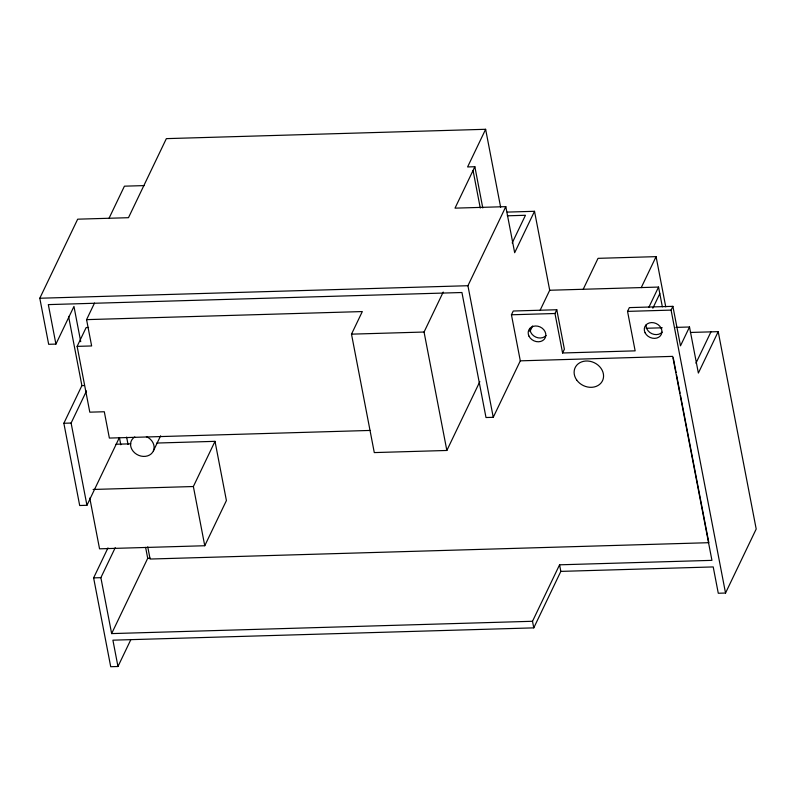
<?xml version="1.0" encoding="UTF-8"?>
<svg xmlns="http://www.w3.org/2000/svg" width="796" height="796" viewBox="0 0 796 796"><rect width="100%" height="100%" fill="white"/><g stroke="black" fill="none" stroke-linecap="round" stroke-linejoin="round"><path stroke-width="1.19" d="M80.734 341.673L73.958 306.44L55.919 344.091L48.665 344.3L39.8 298.241L77.68 219.179L128.474 217.696L166.354 138.633L485.63 129.29L500.634 207.219M108.953 218.472L124.425 186.174L144.245 185.597M370.21 430.437L109.37 438.069L104.306 411.751L89.799 412.169L77.132 346.369L91.639 345.952L86.575 319.634L94.505 303.077M77.132 346.369L86.147 327.554L88.565 327.474M120.803 444.765L119.41 437.521L86.943 505.291L79.69 505.51L63.859 423.263L81.898 385.612L68.575 316.37M86.943 505.291L71.113 423.044L86.505 390.935M153.409 450.864L160.623 435.8M130.862 639.586L117.967 666.501L110.714 666.71L93.62 577.886L107.987 547.887M55.919 344.091L48.327 304.609L461.939 292.51L485.998 417.522L493.251 417.313L520.305 360.837L672.69 356.379L711.942 560.354L559.568 564.812L532.504 621.278L111.639 633.596L100.873 577.667L115.241 547.678M111.639 633.596L147.718 558.304L145.618 547.389M89.779 498.057L99.55 548.822L204.761 545.738L193.368 486.525L215.01 441.342L156.832 443.044M204.761 545.738L226.412 500.565L215.01 441.342M479.829 381.632L446.855 450.466L374.289 452.586L351.494 334.151L362.319 311.564L86.575 319.634M485.63 129.29L467.6 166.941L474.854 166.722L482.784 207.935M474.854 166.722L455.014 208.144L505.808 206.652L514.674 252.71L534.514 211.298L507.251 212.094M446.855 450.466L424.059 332.031L443.213 292.062M493.251 417.313L467.929 285.714L505.808 206.652M512.186 242.959L525.45 215.278L507.311 215.806M520.305 360.837L511.44 314.778L513.251 311.017L556.782 309.743L564.384 349.215L562.583 352.986L635.148 350.857L627.547 311.385L629.347 307.614L672.889 306.341L680.49 345.822L689.505 326.997L675.874 327.395M529.927 331.534L532.604 325.952M540.086 310.331L549.708 290.251L534.514 211.298M562.583 352.986L554.981 313.505L556.782 309.743M583.179 289.346L598.035 258.342L656.083 256.64L665.755 306.888M641.228 287.645L656.083 256.64M648.899 307.216L658.551 287.067L549.708 290.251M652.849 308.201L659.814 293.654M117.967 666.501L112.903 640.173L533.778 627.865L560.832 571.389L713.216 566.931L718.281 593.249L725.534 593.04L671.088 310.112L672.889 306.341M695.943 363.195L710.957 331.852M690.391 332.459L718.211 331.643L698.371 373.055L689.505 326.997M725.534 593.04L756.2 529.032L718.211 331.643M39.8 298.241L467.929 285.714M511.44 314.778L554.981 313.505M627.547 311.385L671.088 310.112M351.494 334.151L424.059 332.031M646.143 328.27L662.252 327.793M81.898 385.612L84.316 385.543M63.859 423.263L71.113 423.044M115.987 444.248L130.843 443.81M93.102 489.46L193.368 486.525M147.718 558.304L150.195 558.225M93.62 577.886L100.873 577.667M673.287 357.951L676.093 372.538M676.56 374.966L680.063 393.194M680.53 395.632L708.838 542.693L150.096 559.041L147.748 546.842M658.551 287.067L662.352 306.808M559.568 564.812L560.832 571.389M473.053 170.493L480.277 208.064M532.504 621.278L533.778 627.865M126.624 437.094L128.037 444.417M546.046 335.524A9.104 7.602 25.6 0 1 535.778 337.086A9.104 7.602 25.6 0 1 530.017 328.32M662.153 332.121A9.104 7.602 25.6 0 1 651.884 333.683A9.104 7.602 25.6 0 1 646.113 324.917M146.394 436.606A12.129 10.129 25.6 0 1 152.534 452.397A12.129 10.129 25.6 0 1 134.753 452.924A12.129 10.129 25.6 0 1 134.783 436.944M576.622 379.921A15.164 12.666 25.6 0 0 602.075 381.543A15.164 12.666 25.6 0 0 587.816 361.026A15.164 12.666 25.6 0 0 576.622 379.921M528.992 336.171A9.104 7.602 25.6 0 0 544.245 339.285A9.104 7.602 25.6 0 0 537.798 326.191A9.104 7.602 25.6 0 0 528.992 336.171M645.098 332.778A9.104 7.602 25.6 0 0 660.342 335.882A9.104 7.602 25.6 0 0 653.904 322.788A9.104 7.602 25.6 0 0 645.098 332.778"/></g></svg>
